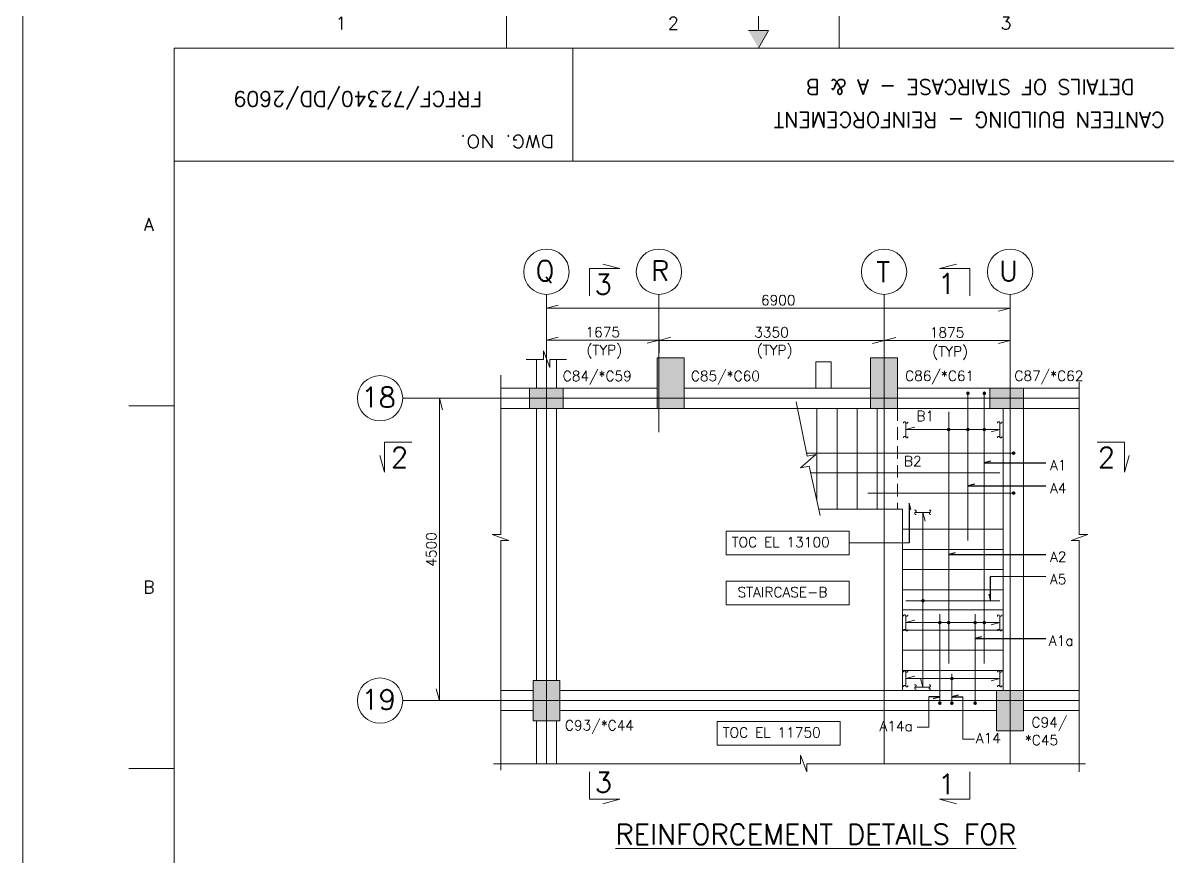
# Model space of a CAD drawing. Header units: millimetres. Extents: x 340192 to 549303, y -616317 to -538642.
# Drawn here: x 398185 to 415216, y -584545 to -572142 of the extents above; entities that cross this region are included whole.
import ezdxf
from ezdxf.enums import TextEntityAlignment as Align
from ezdxf.lldxf.tags import DXFTag

# ---------------------------------------------------------------- set-up
doc = ezdxf.new("R2010")
doc.units = ezdxf.units.MM
doc.header["$LTSCALE"] = 250
doc.header["$MEASUREMENT"] = 0
doc.linetypes.add('( Hidden )', pattern=[0.375, 0.25, -0.125])
doc.linetypes.add('DASHED', pattern=[0.75, 0.5, -0.25])
doc.layers.get('DEFPOINTS').update_dxf_attribs({"lineweight": 0})
for name, color, linetype, lineweight in [('CV-AB-REINFORCEMENT', 6, 'Continuous', 0), ('CV-CB-BEAM', 7, 'Continuous', 0), ('CV-CB-CIVIL', 70, 'Continuous', 0), ('CV-CB-COLUMN', 3, 'Continuous', 0), ('CV-CB-DIM', 2, 'Continuous', 0), ('CV-CB-GRID', 8, 'CENTER', 5), ('CV-CB-GRID TXT', 6, 'Continuous', 0), ('CV-CB-LINE', 2, 'Continuous', 0), ('CV-CB-REINFORCEMENT', 6, 'Continuous', 0), ('CV-CB-SHADE', 25, 'Continuous', 0), ('CV-CB-TEXT', 3, 'Continuous', 0), ('LOGO_1', 7, 'Continuous', 0), ('REINF-HOR', 6, 'Continuous', 0), ('RENF-VER', 6, 'Continuous', 0), ('SECTION', 6, 'Continuous', 0), ('TOP MAIN', 6, 'Continuous', 0)]:
    doc.layers.add(name, color=color, linetype=linetype, lineweight=lineweight)
doc.styles.add('ROMANS', font='romans.shx')
doc.styles.add('SIMPLEX', font='romans.shx')
tags = doc.linetypes.add('CENTER', pattern=[2, 1.25, -0.25, 0.25, -0.25]).pattern_tags.tags
tags[10:11] = [DXFTag(74, 4), DXFTag(75, 0), DXFTag(340, '0'), DXFTag(46, 1.0), DXFTag(50, 0.0), DXFTag(44, 0.0), DXFTag(45, 0.0)]
tags[8:9] = [DXFTag(74, 4), DXFTag(75, 0), DXFTag(340, '0'), DXFTag(46, 1.0), DXFTag(50, 0.0), DXFTag(44, 0.0), DXFTag(45, 0.0)]
tags[6:7] = [DXFTag(74, 4), DXFTag(75, 0), DXFTag(340, '0'), DXFTag(46, 1.0), DXFTag(50, 0.0), DXFTag(44, 0.0), DXFTag(45, 0.0)]
tags[4:5] = [DXFTag(74, 4), DXFTag(75, 0), DXFTag(340, '0'), DXFTag(46, 1.0), DXFTag(50, 0.0), DXFTag(44, 0.0), DXFTag(45, 0.0)]
doc.dimstyles.new('1.5', dxfattribs={"dimtxt": 150, "dimasz": 0.00045, "dimexe": 30, "dimexo": 7.5, "dimgap": 52.5, "dimtad": 1, "dimdec": 0, "dimlfac": 0.666667, "dimzin": 0, "dimdsep": 46, "dimtxsty": 'ROMANS', "dimblk": 'TICK', "dimcen": 0.09, "dimclrd": 2, "dimclre": 2, "dimclrt": 3, "dimadec": 0, "dimazin": 0, "dimtfac": 1, "dimtdec": 0, "dimtofl": 0, "dimtmove": 0, "dimatfit": 3, "dimfxl": 1, "dimtolj": 1, "dimtzin": 0, "dimlwd": -1, "dimlwe": -1, "dimarcsym": 1})
doc.dimstyles.new('CIVIL', dxfattribs={"dimtxt": 1, "dimasz": 0.0005, "dimexe": 50, "dimexo": 0, "dimgap": 50, "dimtad": 1, "dimdec": 0, "dimlfac": 0.001, "dimzin": 0, "dimdsep": 46, "dimtxsty": 'ROMANS', "dimblk": 'TICK', "dimcen": 0.09, "dimclrd": 2, "dimclre": 2, "dimclrt": 3, "dimadec": 0, "dimazin": 0, "dimtfac": 1, "dimtdec": 0, "dimtofl": 0, "dimtmove": 0, "dimatfit": 3, "dimldrblk": 'TICK', "dimfxl": 1, "dimfrac": 2, "dimtolj": 1, "dimtzin": 0, "dimarcsym": 0})
doc.dimstyles.new('CV-CB-DIM', dxfattribs={"dimtxt": 150, "dimasz": 0.0006, "dimexe": 22.5, "dimexo": 75, "dimgap": 45, "dimtad": 1, "dimdec": 0, "dimzin": 0, "dimdsep": 46, "dimtxsty": 'ROMANS', "dimblk": 'TICK', "dimcen": 0.09, "dimdle": 50, "dimclrd": 2, "dimclre": 2, "dimclrt": 3, "dimadec": 0, "dimazin": 0, "dimtfac": 1, "dimtdec": 0, "dimtofl": 0, "dimtmove": 0, "dimatfit": 3, "dimfxl": 1, "dimtolj": 1, "dimtzin": 0, "dimlwd": -1, "dimlwe": -1, "dimarcsym": 0})

# ---------------------------------------------------------------- blocks, each defined once
blk = doc.blocks.new('125')
at = {"layer": 'REINF-HOR', "ltscale": 1.6875}
blk.add_line((0, -332191), (0, 105241), dxfattribs=at)
at = {"layer": 'REINF-HOR', "ltscale": 1.6875, "flags": 128}
for points in [[(-72253, 118220, 0.926717185), (-5491, 96184, -0.923540583), (61271, 74457)], [(-74320, -321479, 0.926717185), (-7558, -343514, -0.923540583), (59204, -365241)]]:
    blk.add_lwpolyline(points, format="xyb", dxfattribs=at)
blk = doc.blocks.new('TATA A1')
at = {"layer": 'LOGO_1', "ltscale": 0.023622, "extrusion": (0, 0, -1)}
blk.add_hatch(color=25, dxfattribs=at).paths.add_polyline_path([(-10950000, 43800000), (-11100000, 44062500), (-10800000, 44062500)])
at = {"layer": 'LOGO_1', "color": 2, "linetype": 'Continuous', "ltscale": 0.023622}
for p, q in [((0, 44550000), (0, 0)), ((7200000, 44550000), (7200000, 43800000)), ((12150000, 44550000), (12150000, 43800000)), ((2250000, 38475000), (1575000, 38475000)), ((2250000, 38475000), (1575000, 38475000)), ((2250000, 33075000), (1575000, 33075000)), ((2250000, 33075000), (1575000, 33075000))]:
    blk.add_line(p, q, dxfattribs=at)
at = {"layer": 'LOGO_1', "color": 25, "ltscale": 0.023622}
for p, q in [((10950000, 44062500), (10950000, 44340953)), ((11100000, 44062500), (10800000, 44062500)), ((11100000, 44062500), (10950000, 43800000))]:
    blk.add_line(p, q, dxfattribs=at)
at = {"layer": 'LOGO_1', "color": 6, "linetype": 'Continuous', "ltscale": 0.023622}
for p, q in [((62325000, 43800000), (2250000, 43800000)), ((2250000, 43800000), (2250000, 750000)), ((8184586, 43800000), (8184586, 42119100)), ((2250000, 42119100), (20289104, 42119100))]:
    blk.add_line(p, q, dxfattribs=at)
at = {"layer": 'LOGO_1', "color": 4, "style": 'ROMANS'}
for s, p in [('1', (4652250, 44077496)), ('2', (9602250, 44077496)), ('3', (14552250, 44077496))]:
    blk.add_text(s, height=187500, dxfattribs=at).set_placement(p)
at = {"layer": 'LOGO_1', "color": 3, "linetype": 'Continuous', "style": 'SIMPLEX', "width": 1.2}
blk.add_text('DWG. NO.', height=187500, rotation=180, dxfattribs=at).set_placement((7206557, 42502184), align=Align.CENTER)
at = {"layer": 'LOGO_1', "color": 4, "linetype": 'Continuous', "style": 'ROMANS'}
for s, p in [('A', (1875000, 41175000)), ('A', (1875000, 41175000)), ('B', (1875000, 35775000)), ('B', (1875000, 35775000))]:
    blk.add_text(s, height=187500, dxfattribs=at).set_placement(p, align=Align.MIDDLE_CENTER)
blk = doc.blocks.new('TICK')
at = {"color": 3}
blk.add_line((-289777.747, -77645.713), (0, 0), dxfattribs=at)
blk = doc.blocks.new('*D149')
at = {"layer": 'CV-CB-DIM', "color": 2, "transparency": 16777216}
for p, q in [((404600, -577730), (404361, -577730)), ((404384, -577730), (404384, -582230)), ((404600, -582230), (404361, -582230))]:
    blk.add_line(p, q, dxfattribs=at)
at = {"layer": 'DEFPOINTS', "color": 0, "transparency": 16777216}
for p in [(404675, -577730), (404384, -582230), (404675, -582230)]:
    blk.add_point(p, dxfattribs=at)
at = {"layer": 'CV-CB-DIM', "color": 2, "transparency": 16777216, "xscale": 0.0006, "yscale": 0.0006, "zscale": 0.0006}
for p, rotation in [((404384, -577730), 90), ((404384, -582230), 270)]:
    blk.add_blockref('TICK', p, dxfattribs=dict(at, rotation=rotation))
at = {"layer": 'CV-CB-DIM', "color": 3, "transparency": 16777216, "insert": (404264, -579980), "char_height": 150, "attachment_point": 5, "rotation": 90, "style": 'ROMANS'}
blk.add_mtext('\\A1;4500', dxfattribs=at)
blk = doc.blocks.new('*D152')
at = {"layer": 'CV-CB-DIM', "color": 2, "transparency": 16777216}
for p, q in [((405978, -576994), (405978, -576843)), ((407653, -577055), (407653, -576843)), ((405978, -576865), (407653, -576865))]:
    blk.add_line(p, q, dxfattribs=at)
at = {"layer": 'DEFPOINTS', "color": 0, "transparency": 16777216}
for p in [(407653, -576865), (405978, -577069), (407653, -577130, 0)]:
    blk.add_point(p, dxfattribs=at)
at = {"layer": 'CV-CB-DIM', "color": 2, "transparency": 16777216, "xscale": 0.0006, "yscale": 0.0006, "zscale": 0.0006, "rotation": 180}
blk.add_blockref('TICK', (405978, -576865), dxfattribs=at)
at = {"layer": 'CV-CB-DIM', "color": 2, "transparency": 16777216, "xscale": 0.0006, "yscale": 0.0006, "zscale": 0.0006}
blk.add_blockref('TICK', (407653, -576865), dxfattribs=at)
at = {"layer": 'CV-CB-DIM', "color": 3, "transparency": 16777216, "insert": (406815, -576745), "char_height": 150, "attachment_point": 5, "style": 'ROMANS'}
blk.add_mtext('\\A1;1675', dxfattribs=at)
blk = doc.blocks.new('*D153')
at = {"layer": 'CV-CB-DIM', "color": 2, "transparency": 16777216}
for p, q in [((407653, -577055), (407653, -576846)), ((411003, -577055), (411003, -576846)), ((407653, -576868), (411003, -576868))]:
    blk.add_line(p, q, dxfattribs=at)
at = {"layer": 'DEFPOINTS', "color": 0, "transparency": 16777216}
for p in [(411003, -576868), (407653, -577130), (411003, -577130, 0)]:
    blk.add_point(p, dxfattribs=at)
at = {"layer": 'CV-CB-DIM', "color": 2, "transparency": 16777216, "xscale": 0.0006, "yscale": 0.0006, "zscale": 0.0006, "rotation": 180}
blk.add_blockref('TICK', (407653, -576868), dxfattribs=at)
at = {"layer": 'CV-CB-DIM', "color": 2, "transparency": 16777216, "xscale": 0.0006, "yscale": 0.0006, "zscale": 0.0006}
blk.add_blockref('TICK', (411003, -576868), dxfattribs=at)
at = {"layer": 'CV-CB-DIM', "color": 3, "transparency": 16777216, "insert": (409328, -576748), "char_height": 150, "attachment_point": 5, "style": 'ROMANS'}
blk.add_mtext('\\A1;3350', dxfattribs=at)
blk = doc.blocks.new('*D154')
at = {"layer": 'CV-CB-DIM', "color": 2, "transparency": 16777216}
for p, q in [((411003, -577055), (411003, -576847)), ((412878, -577101), (412878, -576847)), ((411003, -576870), (412878, -576870))]:
    blk.add_line(p, q, dxfattribs=at)
at = {"layer": 'DEFPOINTS', "color": 0, "transparency": 16777216}
for p in [(412878, -576870), (411003, -577130), (412878, -577176, 0)]:
    blk.add_point(p, dxfattribs=at)
at = {"layer": 'CV-CB-DIM', "color": 2, "transparency": 16777216, "xscale": 0.0006, "yscale": 0.0006, "zscale": 0.0006, "rotation": 180}
blk.add_blockref('TICK', (411003, -576870), dxfattribs=at)
at = {"layer": 'CV-CB-DIM', "color": 2, "transparency": 16777216, "xscale": 0.0006, "yscale": 0.0006, "zscale": 0.0006}
blk.add_blockref('TICK', (412878, -576870), dxfattribs=at)
at = {"layer": 'CV-CB-DIM', "color": 3, "transparency": 16777216, "insert": (411940, -576750), "char_height": 150, "attachment_point": 5, "style": 'ROMANS'}
blk.add_mtext('\\A1;1875', dxfattribs=at)
blk = doc.blocks.new('*D218')
at = {"layer": 'CV-CB-DIM', "color": 2, "transparency": 16777216}
for p, q in [((405978, -576666), (405978, -576366)), ((405978, -576389), (412878, -576389)), ((412878, -576666), (412878, -576366))]:
    blk.add_line(p, q, dxfattribs=at)
at = {"layer": 'DEFPOINTS', "color": 0, "transparency": 16777216}
for p in [(412878, -576389), (405978, -576741), (412878, -576741, 0)]:
    blk.add_point(p, dxfattribs=at)
at = {"layer": 'CV-CB-DIM', "color": 2, "transparency": 16777216, "xscale": 0.0006, "yscale": 0.0006, "zscale": 0.0006, "rotation": 180}
blk.add_blockref('TICK', (405978, -576389), dxfattribs=at)
at = {"layer": 'CV-CB-DIM', "color": 2, "transparency": 16777216, "xscale": 0.0006, "yscale": 0.0006, "zscale": 0.0006}
blk.add_blockref('TICK', (412878, -576389), dxfattribs=at)
at = {"layer": 'CV-CB-DIM', "color": 3, "transparency": 16777216, "insert": (409428, -576269), "char_height": 150, "attachment_point": 5, "style": 'ROMANS'}
blk.add_mtext('\\A1;6900', dxfattribs=at)
blk = doc.blocks.new('*D181')
at = {"layer": 'CV-CB-REINFORCEMENT', "color": 2, "transparency": 16777216}
for p, q in [((412728, -578195), (411328, -578195)), ((411328, -578202), (411328, -578225)), ((412728, -578188), (412728, -578165))]:
    blk.add_line(p, q, dxfattribs=at)
at = {"layer": 'DEFPOINTS', "color": 0, "transparency": 16777216}
for p in [(411328, -578194), (411328, -578195), (412728, -578195)]:
    blk.add_point(p, dxfattribs=at)
at = {"layer": 'CV-CB-REINFORCEMENT', "color": 2, "transparency": 16777216, "xscale": 0.0004500000225000001, "yscale": 0.0004500000225000001, "zscale": 0.0004500000225000001, "rotation": 180}
blk.add_blockref('TICK', (411328, -578195), dxfattribs=at)
at = {"layer": 'CV-CB-REINFORCEMENT', "color": 2, "transparency": 16777216, "xscale": 0.0004500000225000001, "yscale": 0.0004500000225000001, "zscale": 0.0004500000225000001}
blk.add_blockref('TICK', (412728, -578195), dxfattribs=at)
blk = doc.blocks.new('*D182')
at = {"layer": 'CV-CB-REINFORCEMENT', "color": 2, "transparency": 16777216}
for p, q in [((412728, -581902), (411328, -581902)), ((411328, -581909), (411328, -581932)), ((412728, -581895), (412728, -581872))]:
    blk.add_line(p, q, dxfattribs=at)
at = {"layer": 'DEFPOINTS', "color": 0, "transparency": 16777216}
for p in [(411328, -581902), (411328, -581902), (412728, -581902)]:
    blk.add_point(p, dxfattribs=at)
at = {"layer": 'CV-CB-REINFORCEMENT', "color": 2, "transparency": 16777216, "xscale": 0.0004500000225000001, "yscale": 0.0004500000225000001, "zscale": 0.0004500000225000001, "rotation": 180}
blk.add_blockref('TICK', (411328, -581902), dxfattribs=at)
at = {"layer": 'CV-CB-REINFORCEMENT', "color": 2, "transparency": 16777216, "xscale": 0.0004500000225000001, "yscale": 0.0004500000225000001, "zscale": 0.0004500000225000001}
blk.add_blockref('TICK', (412728, -581902), dxfattribs=at)
blk = doc.blocks.new('*D183')
at = {"layer": 'CV-CB-REINFORCEMENT', "color": 2, "transparency": 16777216}
for p, q in [((411508, -579430), (411552, -579430)), ((411582, -582030), (411582, -579430)), ((411507, -582030), (411552, -582030))]:
    blk.add_line(p, q, dxfattribs=at)
at = {"layer": 'DEFPOINTS', "color": 0, "transparency": 16777216}
for p in [(411582, -579430), (411583, -579430, 97566), (411582, -582030)]:
    blk.add_point(p, dxfattribs=at)
at = {"layer": 'CV-CB-REINFORCEMENT', "color": 2, "transparency": 16777216, "xscale": 0.0004500000225000001, "yscale": 0.0004500000225000001, "zscale": 0.0004500000225000001}
for p, rotation in [((411582, -579430), 90), ((411582, -582030), 270)]:
    blk.add_blockref('TICK', p, dxfattribs=dict(at, rotation=rotation))
blk = doc.blocks.new('*D216')
at = {"layer": 'CV-CB-REINFORCEMENT', "color": 2, "transparency": 16777216}
for p, q in [((412728, -581069), (411328, -581069)), ((411328, -581076), (411328, -581099)), ((412728, -581062), (412728, -581039))]:
    blk.add_line(p, q, dxfattribs=at)
at = {"layer": 'DEFPOINTS', "color": 0, "transparency": 16777216}
for p in [(411328, -581069), (411328, -581069), (412728, -581069)]:
    blk.add_point(p, dxfattribs=at)
at = {"layer": 'CV-CB-REINFORCEMENT', "color": 2, "transparency": 16777216, "xscale": 0.0004500000225000001, "yscale": 0.0004500000225000001, "zscale": 0.0004500000225000001, "rotation": 180}
blk.add_blockref('TICK', (411328, -581069), dxfattribs=at)
at = {"layer": 'CV-CB-REINFORCEMENT', "color": 2, "transparency": 16777216, "xscale": 0.0004500000225000001, "yscale": 0.0004500000225000001, "zscale": 0.0004500000225000001}
blk.add_blockref('TICK', (412728, -581069), dxfattribs=at)

msp = doc.modelspace()

# ---------------------------------------------------------------- hatches: boundary and pattern name
at = {"layer": 'CV-AB-REINFORCEMENT', "ltscale": 0.001084}
h = msp.add_hatch(color=256, dxfattribs=at)
edge = h.paths.add_edge_path()
edge.add_arc((412250.88, -577656.87), 27.09, 0, 360)
h = msp.add_hatch(color=256, dxfattribs=at)
edge = h.paths.add_edge_path()
edge.add_arc((412494.87, -577656.87), 27.09, 0, 360)
h = msp.add_hatch(color=256, dxfattribs=at)
edge = h.paths.add_edge_path()
edge.add_arc((412930.52, -578546.93), 27.09, 0, 360)
h = msp.add_hatch(color=256, dxfattribs=at)
edge = h.paths.add_edge_path()
edge.add_arc((412930.52, -579140.94), 27.09, 0, 360)
h = msp.add_hatch(color=256, dxfattribs=at)
edge = h.paths.add_edge_path()
edge.add_arc((411832.73, -582267.68), 27.09, 0, 360)
h = msp.add_hatch(color=256, dxfattribs=at)
edge = h.paths.add_edge_path()
edge.add_arc((412012.43, -582267.68), 27.09, 0, 360)
h = msp.add_hatch(color=256, dxfattribs=at)
edge = h.paths.add_edge_path()
edge.add_arc((412358.45, -582267.68), 27.09, 0, 360)
at = {"layer": 'CV-CB-SHADE'}
for points in [[(407627.62, -577879.78), (407627.62, -577129.78), (408027.62, -577129.78), (408027.62, -577879.78)], [(410802.62, -577879.78), (410802.62, -577129.78), (411202.62, -577129.78), (411202.62, -577879.78)], [(413077.62, -577879.78), (412577.62, -577879.78), (412577.62, -577579.78), (413077.62, -577579.78)], [(412677.62, -582679.78), (412677.62, -582079.78), (413077.62, -582079.78), (413077.62, -582679.78)]]:
    msp.add_hatch(color=25, dxfattribs=at).paths.add_polyline_path(points)
at = {"layer": 'CV-CB-SHADE', "extrusion": (0, 0, -1)}
for points in [[(-405727.62, -577879.78), (-406227.62, -577879.78), (-406227.62, -577579.78), (-405727.62, -577579.78)], [(-405777.62, -582529.78), (-406177.62, -582529.78), (-406177.62, -581929.78), (-405777.62, -581929.78)]]:
    msp.add_hatch(color=25, dxfattribs=at).paths.add_polyline_path(points)
at = {"layer": 'TOP MAIN', "linetype": 'DASHED', "ltscale": 0.0012}
h = msp.add_hatch(color=4, dxfattribs=at)
edge = h.paths.add_edge_path()
edge.add_arc((411964.56, -578195.07), 27.09, 0, 360)
h = msp.add_hatch(color=4, dxfattribs=at)
edge = h.paths.add_edge_path()
edge.add_arc((412250.88, -578195.07), 27.09, 0, 360)
h = msp.add_hatch(color=4, dxfattribs=at)
edge = h.paths.add_edge_path()
edge.add_arc((412494.87, -578195.07), 27.09, 0, 360)
h = msp.add_hatch(color=4, dxfattribs=at)
edge = h.paths.add_edge_path()
edge.add_arc((411582.07, -580743.77), 27.09, 0, 360)
h = msp.add_hatch(color=4, dxfattribs=at)
edge = h.paths.add_edge_path()
edge.add_arc((411832.73, -581069.35), 27.09, 0, 360)
h = msp.add_hatch(color=4, dxfattribs=at)
edge = h.paths.add_edge_path()
edge.add_arc((411964.56, -581069.35), 27.09, 0, 360)
h = msp.add_hatch(color=4, dxfattribs=at)
edge = h.paths.add_edge_path()
edge.add_arc((412358.45, -581069.35), 27.09, 0, 360)
h = msp.add_hatch(color=4, dxfattribs=at)
edge = h.paths.add_edge_path()
edge.add_arc((412494.87, -581069.35), 27.09, 0, 360)
h = msp.add_hatch(color=4, dxfattribs=at)
edge = h.paths.add_edge_path()
edge.add_arc((412012.43, -581902.26), 27.09, 0, 360)

# ---------------------------------------------------------------- linework, layer by layer
at = {"layer": 'CV-CB-BEAM'}
for p, q in [((405827.62, -577579.78, 122562.24), (405827.62, -577150.32, -930132.59)), ((406127.62, -577579.78, 122562.24), (406127.62, -577150.32, -930132.59)), ((410217.18, -577189.78, -930132.59), (409987.18, -577189.78, -930132.59)), ((409987.18, -577579.78, -930132.59), (409987.18, -577189.78, -930132.59)), ((410217.18, -577579.78, -930132.59), (410217.18, -577189.78, -930132.59)), ((407627.62, -577579.78, -930132.59), (406227.62, -577579.78, -930132.59)), ((410802.62, -577579.78, -930132.59), (408027.62, -577579.78, -930132.59)), ((412577.62, -577579.78, -930132.59), (411202.62, -577579.78, -930132.59)), ((413907.64, -577579.78, -930132.59), (413077.62, -577579.78, -930132.59)), ((405827.62, -577879.78, 8492.03), (405827.62, -581929.78, -679362.79)), ((406127.62, -577879.78, 8492.03), (406127.62, -581929.78, -679362.79)), ((407627.62, -577879.78, -930132.59), (406227.62, -577879.78, -930132.59)), ((410802.62, -577879.78, -930132.59), (408027.62, -577879.78, -1860265.17)), ((410602.62, -577879.78, -930132.59), (410602.62, -579379.78, -930132.59)), ((412577.62, -577879.78, -930132.59), (411202.62, -577879.78, -930132.59)), ((412777.62, -577879.78, -930132.59), (412777.62, -582079.78, -930132.59)), ((413907.64, -577879.78, -930132.59), (413077.62, -577879.78, -930132.59)), ((413077.62, -577879.78, -930132.59), (413077.62, -582079.78, -930132.59)), ((405297.59, -582079.78, -930132.59), (405777.62, -582079.78, -930132.59)), ((413907.64, -582079.78, -930132.59), (413077.62, -582079.78, -930132.59)), ((405297.59, -582379.78, -930132.59), (405777.62, -582379.78, -930132.59)), ((413907.64, -582379.78, -930132.59), (413077.62, -582379.78, -930132.59)), ((405827.62, -582529.78, -781267.21), (405827.62, -583171.96, -890336.14)), ((406127.62, -582529.78, -781267.21), (406127.62, -583171.96, -890336.14))]:
    msp.add_line(p, q, dxfattribs=at)
at = {"layer": 'CV-CB-BEAM', "ltscale": 3}
for p, q in [((405297.59, -577579.78, -930132.59), (405727.62, -577579.78, -930132.59)), ((405297.59, -577879.78, -930132.59), (405727.62, -577879.78, -930132.59)), ((411277.62, -582079.78, -930132.59), (406177.62, -582079.78)), ((412677.62, -582379.78, -930132.59), (406177.62, -582379.78, -930132.59))]:
    msp.add_line(p, q, dxfattribs=at)
at = {"layer": 'CV-CB-BEAM', "linetype": '( Hidden )', "ltscale": 3}
for p, q in [((410902.62, -577946.43, -930132.59), (410902.62, -579379.78, -930132.59)), ((411202.62, -577879.78, -930132.59), (411202.62, -579379.78, -930132.59))]:
    msp.add_line(p, q, dxfattribs=at)
at = {"layer": 'CV-CB-CIVIL'}
for p, q in [((410802.62, -577879.78, -930132.59), (409715.79, -577879.78, -930132.59)), ((410002.62, -577879.78, -930132.59), (410002.62, -579260.55, -930132.59)), ((410302.62, -577879.78, -930132.59), (410302.62, -579379.78, -930132.59)), ((410602.62, -577879.78, -930132.59), (410602.62, -579379.78, -930132.59)), ((410902.62, -577879.78, -930132.59), (410902.62, -579379.78, -930132.59)), ((411277.62, -579379.78, -832566.23), (410028.9, -579379.78, -1157453.92)), ((411277.62, -579379.78, -930132.59), (411277.62, -582079.78, -930132.59)), ((412777.62, -579679.78, -930132.59), (411277.62, -579679.78, -930132.59)), ((412777.62, -579979.78, -930132.59), (411277.62, -579979.78, -930132.59)), ((412777.62, -580279.78, -930132.59), (411277.62, -580279.78, -930132.59)), ((412777.62, -580579.78, -930132.59), (411277.62, -580579.78, -930132.59)), ((412777.62, -580879.78, -930132.59), (411277.62, -580879.78, -930132.59)), ((412777.62, -581179.78, -930132.59), (411277.62, -581179.78, -930132.59)), ((412777.62, -581479.78, -930132.59), (411277.62, -581479.78, -930132.59)), ((412777.62, -581779.78, -930132.59), (411277.62, -581779.78, -930132.59)), ((412677.62, -582079.78, -930132.59), (411277.62, -582079.78, -930132.59))]:
    msp.add_line(p, q, dxfattribs=at)
at = {"layer": 'CV-CB-COLUMN', "color": 3, "ltscale": 0.00125}
for points in [[(408027.62, -577129.78, -1860265.17), (407627.62, -577129.78, -1860265.17), (407627.62, -577879.78, -1860265.17), (408027.62, -577879.78, -1860265.17)], [(411202.62, -577129.78, -930132.59), (410802.62, -577129.78, -930132.59), (410802.62, -577879.78, -930132.59), (411202.62, -577879.78, -930132.59)], [(405727.62, -577879.78, -930132.59), (405727.62, -577579.78, -930132.59), (406227.62, -577579.78, -930132.59), (406227.62, -577879.78, -930132.59)], [(412577.62, -577879.78, -930132.59), (412577.62, -577579.78, -930132.59), (413077.62, -577579.78, -930132.59), (413077.62, -577879.78, -930132.59)], [(405777.62, -581929.78, -930132.59), (406177.62, -581929.78, -930132.59), (406177.62, -582529.78, -930132.59), (405777.62, -582529.78, -930132.59)], [(412677.62, -582079.78, -930132.59), (413077.62, -582079.78, -930132.59), (413077.62, -582679.78, -930132.59), (412677.62, -582679.78, -930132.59)]]:
    msp.add_3dface(points, dxfattribs=at)
at = {"layer": 'CV-CB-DIM', "color": 2}
for p, q in [((410484.21, -579883.21, 406934.35), (411375.9, -579883.21, 406934.35)), ((411669.69, -582175.04, -753618.01), (411669.69, -582625.14, -753618.01)), ((412175.47, -582175.04, -753618.01), (412175.47, -582801.99, -753618.01)), ((411669.69, -582625.14, -753618.01), (411496.86, -582625.14, -753618.01)), ((412175.47, -582801.99, -753618.01), (412348.29, -582801.99, -753618.01))]:
    msp.add_line(p, q, dxfattribs=at)
at = {"layer": 'CV-CB-DIM', "color": 2, "ltscale": 1}
msp.add_line((412589.42, -580382.95, 406934.3), (413408.84, -580382.95, 406934.3), dxfattribs=at)
at = {"layer": 'CV-CB-GRID', "ltscale": 2}
for p, q in [((405977.62, -583171.96, -930132.59), (405977.62, -576184.31, -930132.59)), ((407652.62, -578232.01, -930132.59), (407652.62, -576184.31, -930132.59)), ((411002.62, -583171.96, -930132.59), (411002.62, -576180.86, -930132.59)), ((412877.62, -583171.96, -930132.59), (412877.62, -576184.31, -930132.59)), ((413907.64, -577729.78, -930132.59), (403837.81, -577729.78, -930132.59)), ((403837.81, -582229.78, -930132.59), (413907.64, -582229.78, -930132.59))]:
    msp.add_line(p, q, dxfattribs=at)
at = {"layer": 'CV-CB-GRID TXT', "color": 6, "ltscale": 0.001125}
for centre in [(405977.62, -575846.81, -930132.59), (407652.62, -575846.81, -930132.59), (411002.62, -575846.81, -930132.59), (412877.62, -575846.81, -930132.59), (403500.31, -577729.78, -930132.59), (403500.31, -582229.78, -930132.59)]:
    msp.add_circle(centre, 337.5, dxfattribs=at)
at = {"layer": 'CV-CB-LINE', "elevation": -930132.59, "flags": 128}
for points in [[(405676.79, -577150.32), (405934.56, -577150.32), (405934.56, -577022.84), (406027.57, -577269.75), (406027.57, -577150.32), (406274.6, -577150.32)], [(405297.59, -577388.27), (405297.59, -579755.24), (405170.11, -579755.24), (405417.01, -579848.24), (405297.59, -579848.24), (405297.59, -583264.23)], [(413907.64, -577488.92), (413907.64, -579755.24), (414035.13, -579755.24), (413788.22, -579848.24), (413907.64, -579848.24), (413907.64, -583288.92)], [(410049.33, -579472.46), (409887.54, -578738.48), (409760.15, -578763.96), (409985.5, -578565.92), (409858.12, -578591.4), (409696.32, -577782.42)], [(405190.97, -583171.96), (409761.42, -583171.96), (409761.42, -583044.48), (409854.43, -583291.38), (409854.43, -583171.96), (414000.39, -583171.96)]]:
    msp.add_lwpolyline(points, dxfattribs=at)
at = {"layer": 'CV-CB-REINFORCEMENT'}
for p, q in [((412250.88, -577629.78), (412250.88, -579849.32, -442544.08)), ((412494.87, -577629.78), (412494.87, -581675.52, -806661.57)), ((411964.56, -577929.78, -59815.6), (411964.56, -581675.52, -806661.57)), ((409849.23, -578546.93, -35771.9), (412957.62, -578546.93, -35771.9)), ((409909.67, -578838.91, -35771.9), (412727.62, -578838.91, -35771.9)), ((410761.55, -579140.94, -35771.9), (412957.62, -579140.94, -35771.9)), ((412727.62, -580743.77, -930132.59), (411327.62, -580743.77, -930132.59)), ((411832.73, -580944.02, -508171.07), (411832.73, -582294.78, -777492.37)), ((412358.45, -580944.02, -508171.07), (412358.45, -582294.78, -777492.37)), ((412012.43, -581832.46, -685312.93), (412012.43, -582294.78, -777492.37))]:
    msp.add_line(p, q, dxfattribs=at)
at = {"layer": 'CV-CB-TEXT', "color": 2, "ltscale": 0.75}
for points in [[(408650.39, -579705.9, 406934.35), (410484.21, -579705.9, 406934.35), (410484.21, -580060.52, 406934.35), (408650.39, -580060.52, 406934.35)], [(408650.39, -580451.24, 406934.35), (410484.21, -580451.24, 406934.35), (410484.21, -580805.86, 406934.35), (408650.39, -580805.86, 406934.35)], [(408516.47, -582538.92, 406934.35), (410350.3, -582538.92, 406934.35), (410350.3, -582893.54, 406934.35), (408516.47, -582893.54, 406934.35)]]:
    msp.add_3dface(points, dxfattribs=at)
at = {"layer": 'SECTION', "color": 6, "ltscale": 0.00062424}
for p, q in [((406619.11, -575798.56, 0), (406619.11, -576206.44, 0)), ((407068.73, -575798.56, 0), (406619.11, -575798.56, 0)), ((407068.73, -575798.56, 0), (406619.11, -575798.56, 0)), ((407068.73, -575798.56, 0), (406817.49, -575731.24, 0)), ((411830.28, -575798.56, 0), (412081.51, -575731.24, 0)), ((411830.28, -575798.56, 0), (412279.89, -575798.56, 0)), ((411830.28, -575798.56, 0), (412279.89, -575798.56, 0)), ((412279.89, -575798.56, 0), (412279.89, -576206.44, 0)), ((403565.39, -578382.49, 0), (403973.28, -578382.49, 0)), ((403565.39, -578832.11, 0), (403565.39, -578382.49, 0)), ((403565.39, -578832.11, 0), (403565.39, -578382.49, 0)), ((414581.47, -578382.49, 0), (414173.59, -578382.49, 0)), ((414581.47, -578832.11, 0), (414581.47, -578382.49, 0)), ((414581.47, -578832.11, 0), (414581.47, -578382.49, 0)), ((403565.39, -578832.11, 0), (403498.07, -578580.87, 0)), ((414581.47, -578832.11, 0), (414648.79, -578580.87, 0)), ((406619.11, -583698.76, 0), (406619.11, -583290.88, 0)), ((412279.89, -583698.76, 0), (412279.89, -583290.88, 0)), ((407068.73, -583698.76, 0), (406619.11, -583698.76, 0)), ((407068.73, -583698.76, 0), (406619.11, -583698.76, 0)), ((407068.73, -583698.76, 0), (406817.49, -583766.08, 0)), ((411830.28, -583698.76, 0), (412279.89, -583698.76, 0)), ((411830.28, -583698.76, 0), (412279.89, -583698.76, 0)), ((411830.28, -583698.76, 0), (412081.51, -583766.08, 0))]:
    msp.add_line(p, q, dxfattribs=at)

# ---------------------------------------------------------------- block references
at = {"layer": 'CV-CB-TEXT', "color": 1, "linetype": 'Continuous', "ltscale": 0.001, "xscale": 0.00099999997475, "yscale": 0.00099999997475, "zscale": 0.00099999997475}
msp.add_blockref('TATA A1', (398184.52, -616317.07, -232618.36), dxfattribs=at)
at = {"layer": 'RENF-VER', "color": 6, "ltscale": 0.000495, "xscale": 0.00049500002475, "yscale": -0.00049500002475, "zscale": 0.00049500002475}
for p in [(411327.62, -578260.29, -930132.59), (412727.62, -578260.95, -930132.59), (411327.62, -581134.56, -930132.59), (412727.62, -581135.23, -930132.59), (411327.62, -581967.47, -930132.59), (412727.62, -581968.14, -930132.59)]:
    msp.add_blockref('125', p, dxfattribs=at)
at = {"layer": 'RENF-VER', "color": 6, "ltscale": 0.000495, "xscale": 0.00049500002475, "yscale": -0.00049500002475, "zscale": 0.00049500002475, "rotation": 270}
for p in [(411516.86, -579429.78, -832566.23), (411516.2, -582029.78, -930132.59)]:
    msp.add_blockref('125', p, dxfattribs=at)

# ---------------------------------------------------------------- texts
at = {"layer": 'CV-CB-GRID TXT', "color": 6, "style": 'ROMANS'}
for s, p in [('Q', (405956.57, -575831.64, -930132.59)), ('R', (407669.39, -575831.64, -930132.59)), ('T', (410990.84, -575849.11, -930132.59)), ('U', (412856.57, -575831.64, -930132.59)), ('18', (403479.27, -577714.6, -930132.59)), ('19', (403479.27, -582214.6, -930132.59))]:
    msp.add_text(s, height=300, dxfattribs=at).set_placement(p, align=Align.MIDDLE_CENTER)
at = {"layer": 'CV-CB-TEXT', "color": 6, "style": 'ROMANS'}
for s, p in [('FRFCF/72340/DD/2609', (403168.79, -573093.61, -232533.15)), ('DETAILS OF STAIRCASE - A & B', (412287.05, -572917.01, -232533.15)), ('CANTEEN BUILDING - REINFORCEMENT', (412269.03, -573404.62, -232533.15))]:
    msp.add_text(s, height=225, rotation=180, dxfattribs=at).set_placement(p, align=Align.BOTTOM_CENTER)
at = {"layer": 'CV-CB-TEXT', "lineweight": 0, "style": 'ROMANS'}
for p in [(406572.93, -577086.91, 0), (409108.75, -577088.99, 0), (411719.98, -577106.9, 0)]:
    msp.add_text('(TYP)', height=150, dxfattribs=at).set_placement(p)
at = {"layer": 'CV-CB-TEXT', "color": 4, "lineweight": 0, "style": 'ROMANS'}
for s, p in [('C84/*C59', (406219.28, -577473.57, 0)), ('C85/*C60', (408126.87, -577473.57, 0)), ('C86/*C61', (411315.95, -577471.51, 0)), ('C87/*C62', (412942.05, -577471.51, 0)), ('B1', (411483.39, -578069.22, -930132.59)), ('B2', (411298.66, -578740.89, -930132.59)), ('TOC EL 13100', (408734.4, -579946.32, 406934.35)), ('STAIRCASE-B', (408822.16, -580691.66, 406934.35)), ('C94/', (413197.05, -582628.36, 0)), ('C93/*C44', (406251.94, -582673.67, 0)), ('TOC EL 11750', (408600.49, -582779.34, 406934.35)), ('*C45', (413098.84, -582892.66, 0))]:
    msp.add_text(s, height=150, dxfattribs=at).set_placement(p)
at = {"layer": 'CV-CB-TEXT', "color": 6, "style": 'ROMANS'}
msp.add_text('%%uREINFORCEMENT DETAILS FOR%%U', height=300, dxfattribs=at).set_placement((409987.61, -584370.32, -523198.33), align=Align.CENTER)
at = {"layer": 'CV-CB-TEXT', "lineweight": 0, "char_height": 150, "line_spacing_factor": 1.2, "style": 'ROMANS'}
for s, insert, attachment_point in [('A1', (413473.84, -578799, 406934.3), 7), ('A4', (413473.84, -579141.63, 406934.3), 7), ('A2', (413473.84, -580163.54, 406934.3), 7), ('A5', (413472.36, -580497.65, 406934.3), 7), ('A1a', (413455.99, -581412.61, 406934.3), 7), ('A14a', (410935.18, -582535.88, 406934.3), 1), ('A14', (412368.98, -582712.73, 406934.3), 1)]:
    msp.add_mtext(s, dxfattribs=dict(at, insert=insert, attachment_point=attachment_point))
at = {"layer": 'SECTION', "style": 'ROMANS'}
msp.add_text('3', height=300, dxfattribs=at).set_placement((406693.58, -575884.38, 0), align=Align.TOP_LEFT)
msp.add_text('1', height=300, dxfattribs=at).set_placement((412062.53, -575874.48, 0), align=Align.TOP_RIGHT)
for s, p in [('2', (403663, -578758.78, 0)), ('3', (406696.88, -583596.85, 0))]:
    msp.add_text(s, height=300, dxfattribs=at).set_placement(p)
for s, p in [('2', (414441.01, -578758.78, 0)), ('1', (412062.53, -583622.84, 0))]:
    msp.add_text(s, height=300, dxfattribs=at).set_placement(p, align=Align.RIGHT)

# ---------------------------------------------------------------- dimensions: what is measured, and where the dimension line sits
at = {"layer": 'CV-CB-DIM', "color": 2}
for base, p1, p2, picture, middle in [((412877.62, -576388.51, -930132.59), (405977.62, -576740.92, -930132.59), (412877.62, -576740.92, -930132.59), '*D218', (409427.62, -576268.51, -930132.59)), ((407652.62, -576865.13, -930132.59), (405977.62, -577069.27, -930132.59), (407652.62, -577129.78, -930132.59), '*D152', (406815.12, -576745.13, -930132.59)), ((411002.62, -576868.03, -930132.59), (407652.62, -577129.78, -930132.59), (411002.62, -577129.78, -930132.59), '*D153', (409327.62, -576748.03, -930132.59)), ((412877.62, -576869.98, -930132.59), (411002.62, -577129.78, -930132.59), (412877.62, -577176.07, -930132.59), '*D154', (411940.12, -576749.98, -930132.59))]:
    dim = msp.add_linear_dim(base=base, p1=p1, p2=p2, dimstyle='CV-CB-DIM', override={"dimdle": 0}, dxfattribs=at)
    dim.commit()
    dim.dimension.update_dxf_attribs({"geometry": picture, "text_midpoint": middle})
dim = msp.add_linear_dim(base=(404383.93, -582229.78, -930132.59), p1=(404675.18, -577729.78, -930132.59), p2=(404675.18, -582229.78, -930132.59), angle=270, dimstyle='CV-CB-DIM', override={"dimdle": 0}, dxfattribs=at)
dim.commit()
dim.dimension.update_dxf_attribs({"geometry": '*D149', "text_midpoint": (404263.93, -579979.78, -930132.59)})
at = {"layer": 'CV-CB-REINFORCEMENT', "color": 2}
for base, p1, p2, angle, override, picture, middle in [((411327.62, -578195.07, -930132.59), (412727.99, -578195.07, -930132.59), (411327.62, -578194.41, -930132.59), 180, {"dimtxt": 150, "dimasz": 0.00045, "dimexe": 30, "dimexo": 7.5, "dimgap": 52.5, "dimtih": 0, "dimtoh": 0, "dimdec": 0, "dimlfac": 0.666667, "dimtxsty": 'ROMANS', "dimblk": 'TICK', "dimcen": 0.09, "dimclre": 2, "dimclrt": 3, "dimtdec": 0, "dimtofl": 0, "dimfrac": 0, "dimlwe": 65535}, '*D181', (412027.81, -578195.07, -930132.59)), ((411582.07, -579429.78, -930132.59), (411582.07, -582030.15, -930132.59), (411582.74, -579429.78, -832566.23), 90, {"dimtxt": 150.000008, "dimasz": 0.00045, "dimexe": 30.000001, "dimexo": 75.000004, "dimgap": 52.500003, "dimtih": 0, "dimtoh": 0, "dimdec": 0, "dimlfac": 0.666667, "dimtxsty": 'ROMANS', "dimblk": 'TICK', "dimcen": 0.09, "dimclre": 2, "dimclrt": 3, "dimtdec": 0, "dimtofl": 0, "dimfrac": 0, "dimlwe": 65535}, '*D183', (411582.07, -580729.96, -930132.59)), ((411327.62, -581069.35, -930132.59), (412727.99, -581069.35, -930132.59), (411327.62, -581068.68, -930132.59), 180, {"dimtxt": 150, "dimasz": 0.00045, "dimexe": 30, "dimexo": 7.5, "dimgap": 52.5, "dimtih": 0, "dimtoh": 0, "dimdec": 0, "dimlfac": 0.666667, "dimtxsty": 'ROMANS', "dimblk": 'TICK', "dimcen": 0.09, "dimclre": 2, "dimclrt": 3, "dimtdec": 0, "dimtofl": 0, "dimfrac": 0, "dimlwe": 65535}, '*D216', (412027.81, -581069.35, -930132.59)), ((411327.62, -581902.26, -930132.59), (412727.99, -581902.26, -930132.59), (411327.62, -581901.59, -930132.59), 180, {"dimtxt": 150, "dimasz": 0.00045, "dimexe": 30, "dimexo": 7.5, "dimgap": 52.5, "dimtih": 0, "dimtoh": 0, "dimdec": 0, "dimlfac": 0.666667, "dimtxsty": 'ROMANS', "dimblk": 'TICK', "dimcen": 0.09, "dimclre": 2, "dimclrt": 3, "dimtdec": 0, "dimtofl": 0, "dimfrac": 0, "dimlwe": 65535}, '*D182', (412027.81, -581902.26, -930132.59))]:
    dim = msp.add_linear_dim(base=base, p1=p1, p2=p2, angle=angle, text=' ', dimstyle='1.5', override=override, dxfattribs=at)
    dim.commit()
    dim.dimension.update_dxf_attribs({"geometry": picture, "text_midpoint": middle})

# ---------------------------------------------------------------- leaders
at = {"layer": 'CV-CB-DIM', "color": 2}
for points in [[(412494.87, -578691.51, 406934.3), (413408.84, -578691.51, 406934.3)], [(412254.84, -579034.15, 406934.3), (413408.84, -579034.15, 406934.3)], [(411375.9, -579295.95, 406934.35), (411375.9, -579884, 406934.35)], [(411964.48, -580056.05, 406934.3), (413408.84, -580056.05, 406934.3)], [(412589.42, -580744.38, 406934.3), (412589.42, -580382.95, 406934.3)], [(412356.42, -581305.13, 406934.3), (413408.84, -581305.13, 406934.3)], [(411832.73, -582175.04, -753618.01), (411669.69, -582175.04, -753618.01)], [(412012.43, -582175.04, -753618.01), (412175.47, -582175.04, -753618.01)]]:
    msp.add_leader(points, dimstyle='CIVIL', override={"dimtxt": 0.666667, "dimasz": 0.000333333, "dimgap": 33.333335, "dimclrd": 0}, dxfattribs=at)

doc.saveas('drawing.dxf')
